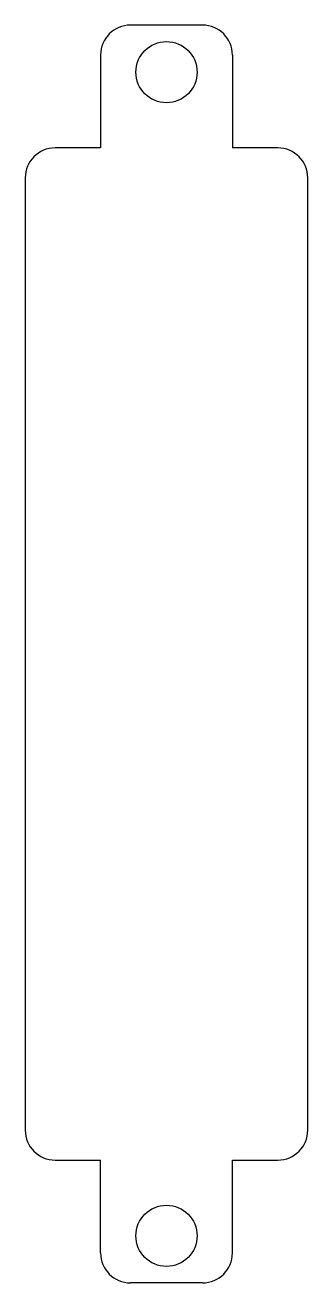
# Model space of a CAD drawing. Header units: millimetres. Extents: x 20 to 80, y 20 to 288.
import ezdxf

# ---------------------------------------------------------------- set-up
doc = ezdxf.new("R2010")
doc.units = ezdxf.units.MM

msp = doc.modelspace()

# ---------------------------------------------------------------- linework, layer by layer
at = {"color": 7, "linetype": 'Continuous', "lineweight": 25}
for p, q in [((57.65, 287.54), (42.35, 287.54)), ((36, 281.19), (36, 261.42)), ((64, 281.19), (64, 261.42)), ((36, 261.42), (26.35, 261.42)), ((73.65, 261.42), (64, 261.42)), ((20, 255.07), (20, 52.47)), ((80, 52.47), (80, 255.07)), ((26.35, 46.12), (36, 46.12)), ((36, 26.35), (36, 46.12)), ((64, 46.12), (73.65, 46.12)), ((64, 26.35), (64, 46.12)), ((57.65, 20), (42.35, 20))]:
    msp.add_line(p, q, dxfattribs=at)
for centre in [(50, 277.54), (50, 30)]:
    msp.add_circle(centre, 6.5, dxfattribs=at)
for centre, start, end in [((42.35, 281.19), 90, 180), ((57.65, 281.19), 0, 90), ((26.35, 255.07), 90, 180), ((73.65, 255.07), 0, 90), ((26.35, 52.47), 180, 270), ((73.65, 52.47), 270, 0), ((42.35, 26.35), 180, 270), ((57.65, 26.35), 270, 0)]:
    msp.add_arc(centre, 6.35, start, end, dxfattribs=at)

doc.saveas('drawing.dxf')
